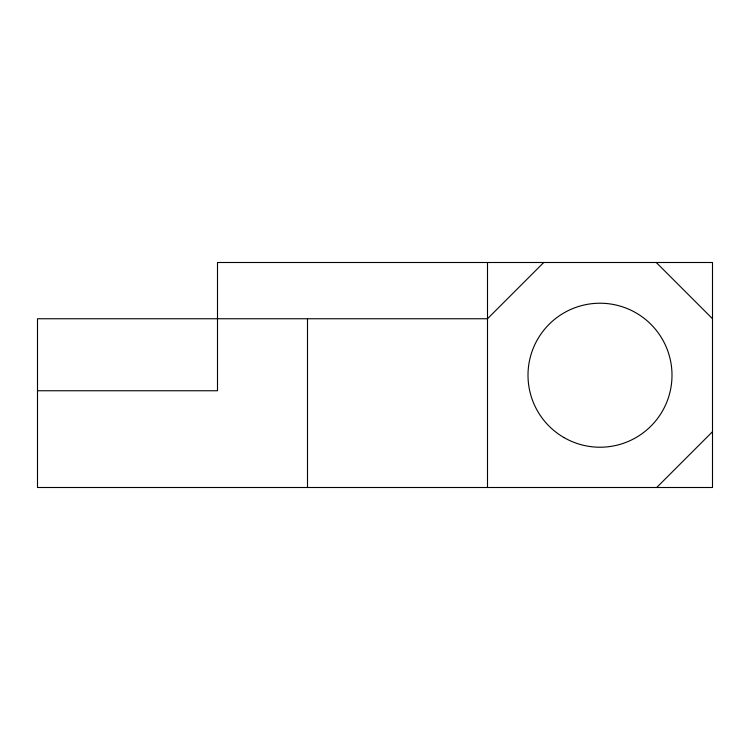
<?xml version="1.0" encoding="UTF-8"?>
<svg xmlns="http://www.w3.org/2000/svg" width="750" height="750" viewBox="0 0 750 750"><rect width="100%" height="100%" fill="white"/><g stroke="black" fill="none" stroke-linecap="round" stroke-linejoin="round"><path stroke-width="1.12" d="M543.75 262.5L487.5 318.75L37.5 318.75L37.5 487.5L712.5 487.5L712.5 262.5L217.5 262.5L217.5 390.75L37.5 390.75M656.7 487.5L712.5 431.7M656.25 262.5L712.5 318.75M487.5 262.5L487.5 487.5M307.5 318.75L307.5 487.5M564 437.578A72 72 0 0 0 672 375.225A72 72 0 0 0 564 312.872A72 72 0 0 0 564 437.578"/></g></svg>
